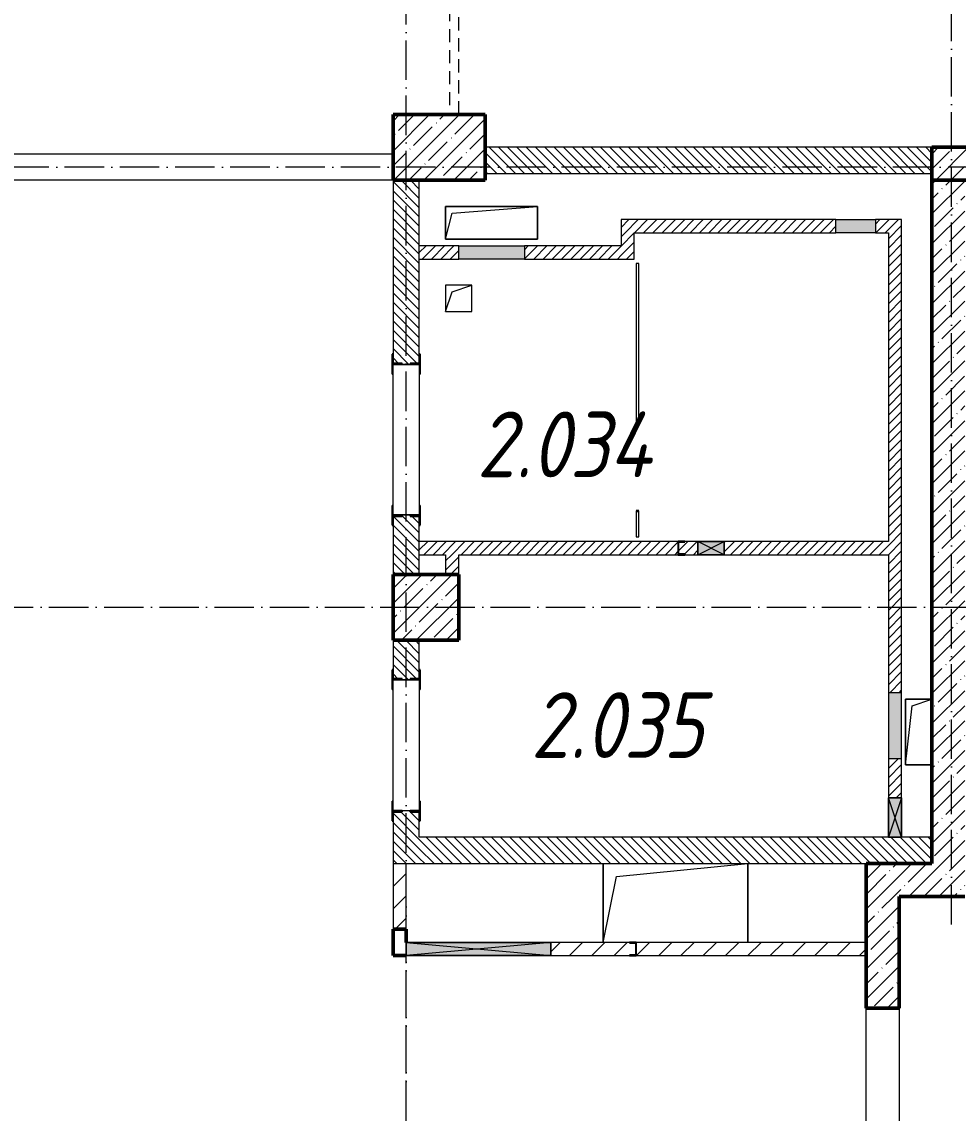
# Model space of a CAD drawing. Header units: millimetres. Extents: x 2294 to 908349, y -83289 to 219220.
# Drawn here: x 97988 to 105113, y 54106 to 62411 of the extents above; entities that cross this region are included whole.
import ezdxf

# ---------------------------------------------------------------- set-up
doc = ezdxf.new("R2010")
doc.units = ezdxf.units.MM
doc.linetypes.add('200_ШТРИХ_ш1п0_6_', pattern=[160, 100, -60])
doc.linetypes.add('50_200_ШТРИХ_1Т_ш5_п1_п1_', pattern=[700, 500, -100, 0, -100])
for name, color, linetype, lineweight in [('A-DETL-____-OTLN-3', 7, '200_ШТРИХ_ш1п0_6_', 9), ('A-DETL-GENF-OTLN', 7, 'Continuous', 9), ('A-DOOR-OPNG-MCUT', 7, 'Continuous', 35), ('A-FLOR-____-OTLN', 7, 'Continuous', 9), ('A-GENM-____-MCUT', 7, 'Continuous', 25), ('A-GENM-____-OTLN', 7, 'Continuous', 9), ('A-GENM-____-OTLN-1', 7, 'Continuous', 25), ('A-GLAZ-____-OTLN', 7, 'Continuous', 9), ('A-WALL-____-MCUT', 7, 'Continuous', 13), ('A-WALL-____-MCUT-2', 7, 'Continuous', 50), ('A-WALL-____-OTLN', 7, 'Continuous', 9), ('A-WALL-____-PATT-1', 7, 'Continuous', 9), ('A-WALL-FNSH-MCUT-1', 7, 'Continuous', 9), ('I-WALL-____-OTLN', 7, 'Continuous', 9), ('S-COLS-____-MCUT', 7, 'Continuous', 50), ('S-COLS-____-OTLN', 7, 'Continuous', 9), ('S-GRID-____-OTLN-1', 7, '50_200_ШТРИХ_1Т_ш5_п1_п1_', 9), ('Марки помещений', 7, 'Continuous', 9)]:
    doc.layers.add(name, color=color, linetype=linetype, lineweight=lineweight)
doc.layers.add('A-DOOR-____-OTLN-1', color=7, linetype='Continuous', lineweight=9, true_color=0xffffff)
doc.styles.add('ISOCPEUR_I_2', font='isocpeui.ttf', dxfattribs={"width": 0.85, "height": 2.3})
pattern_1 = [(135, (7562.787, 6025.276), (-35.35534, -35.35534), [])]
pattern_2 = [(45, (7562.787, 6025.276), (-35.35534, 35.35534), [])]
pattern_3 = [(45, (7562.79, 6025.28), (-84.85281, 84.85281), [])]
pattern_4 = [(45, (7562.79, 6025.28), (-114.04925, 114.04925), []), (45, (7676.84, 6025.28), (-114.04925, 114.04925), [201.612, -40.322, 3.353, -36.97])]

# ---------------------------------------------------------------- blocks, each defined once
blk = doc.blocks.new('BSC_Колонна _Прямоугольная - 500х700-V110-АР1_План отверстий 2 этажа в осях 1-64_Ю-ЯЯ')
at = {"layer": 'S-COLS-____-OTLN'}
h = blk.add_hatch(dxfattribs=at)
h.set_pattern_fill('FP_123', color=256, style=0, pattern_type=2)
h.set_pattern_definition([(315, (-55431.04, 93600), (114.04925, 114.04925), []), (315, (-55431.04, 93485.95), (114.04925, 114.04925), [201.613, -40.323, 3.353, -36.97])])
h.paths.add_polyline_path([(-250, 350), (-250, -350), (250, -350), (250, 350)], flags=0)
at = {"layer": 'S-COLS-____-MCUT'}
for p, q in [((250, 350), (-250, 350)), ((-250, 350), (-250, -350)), ((250, -350), (250, 350)), ((-250, -350), (250, -350))]:
    blk.add_line(p, q, dxfattribs=at)
blk = doc.blocks.new('BSC_Колонна _Прямоугольная - 500х500-V147-АР1_План отверстий 2 этажа в осях 1-64_Ю-ЯЯ')
at = {"layer": 'S-COLS-____-OTLN'}
h = blk.add_hatch(dxfattribs=at)
h.set_pattern_fill('FP_160', color=256, style=0, pattern_type=2)
h.set_pattern_definition([(45, (-93500, -51931.04), (-114.04925, 114.04925), []), (45, (-93385.95, -51931.04), (-114.04925, 114.04925), [201.613, -40.323, 3.353, -36.97])])
h.paths.add_polyline_path([(-250, -250), (250, -250), (250, 250), (-250, 250)], flags=0)
at = {"layer": 'S-COLS-____-MCUT'}
for p, q in [((250, 250), (-250, 250)), ((-250, 250), (-250, -250)), ((250, -250), (250, 250)), ((-250, -250), (250, -250))]:
    blk.add_line(p, q, dxfattribs=at)
blk = doc.blocks.new('DOR_ДУ_распашная__1Ст_Прямоугольная_ШЕР - Вн_650х2100h_Кабинки С_у-19996353-АР1_План отверстий 2 этажа в осях 1-64_Ю-ЯЯ')
at = {"layer": 'A-DOOR-OPNG-MCUT'}
for p, q in [((-325, 10), (-325, -10)), ((325, -10), (325, 10))]:
    blk.add_line(p, q, dxfattribs=at)
blk = doc.blocks.new('154_Фахверк_СКБ_Швеллер - Тип_100_3960-28318856-АР1_План отверстий 2 этажа в осях 1-64_Ю-ЯЯ')
at = {"layer": 'A-GENM-____-MCUT'}
for p, q in [((175, 50), (125, 50)), ((125, 50), (125, -50)), ((128, 47), (175, 47)), ((128, -47), (128, 47)), ((175, 47), (175, 50)), ((125, -50), (175, -50)), ((175, -47), (128, -47)), ((175, -50), (175, -47))]:
    blk.add_line(p, q, dxfattribs=at)
blk = doc.blocks.new('154_Фахверк_СКБ_Швеллер - Тип_100_3960-28331862-АР1_План отверстий 2 этажа в осях 1-64_Ю-ЯЯ')
at = {"layer": 'A-GENM-____-MCUT'}
for p, q in [((175, 50), (125, 50)), ((125, 50), (125, -50)), ((128, 47), (175, 47)), ((128, -47), (128, 47)), ((175, 47), (175, 50)), ((125, -50), (175, -50)), ((175, -47), (128, -47)), ((175, -50), (175, -47))]:
    blk.add_line(p, q, dxfattribs=at)
blk = doc.blocks.new('154_Стойка_СКБ_Уголок - СМ-2180_200-28268025-АР1_План отверстий 2 этажа в осях 1-64_Ю-ЯЯ')
at = {"layer": 'A-GENM-____-MCUT'}
for p, q in [((125, 156), (125, 81)), ((200, 156), (125, 156)), ((131, 81), (131, 150)), ((131, 150), (200, 150)), ((200, 150), (200, 156)), ((125, 81), (131, 81)), ((131, 19), (125, 19)), ((125, 19), (125, -56)), ((131, -50), (131, 19)), ((125, -56), (200, -56)), ((200, -50), (131, -50)), ((200, -56), (200, -50))]:
    blk.add_line(p, q, dxfattribs=at)
blk = doc.blocks.new('Стойка_Влож_Полоса боковая - Полоса-28213942-АР1_План отверстий 2 этажа в осях 1-64_Ю-ЯЯ')
at = {"layer": 'A-GENM-____-OTLN'}
for p, q in [((-5, 60), (0, 60)), ((-5, -60), (-5, 60)), ((0, -60), (-5, -60))]:
    blk.add_line(p, q, dxfattribs=at)
blk = doc.blocks.new('Стойка_Влож_Уголок_Опорный - Уголок-28213941-АР1_План отверстий 2 этажа в осях 1-64_Ю-ЯЯ')
at = {"layer": 'A-GENM-____-OTLN'}
for p, q in [((-212, -6), (-212, 0)), ((0, 0), (0, -6)), ((-212, -75), (-212, -6)), ((-212, -6), (-206, -6)), ((-212, -75), (-206, -75)), ((-6, -6), (0, -6)), ((-6, -75), (0, -75)), ((0, -6), (0, -75))]:
    blk.add_line(p, q, dxfattribs=at)
blk = doc.blocks.new('AR_Отверстие Ниша - Лючок-32401671-АР1_План отверстий 2 этажа в осях 1-64_Ю-ЯЯ')
at = {"layer": 'A-GLAZ-____-OTLN'}
blk.add_hatch(color=256, dxfattribs=at).paths.add_polyline_path([(250, -50), (250, 50), (-250, 50), (-250, -50)], flags=0)
for p, q in [((250, 50), (-250, 50)), ((-250, 50), (-250, -50)), ((250, -50), (250, 50)), ((-250, -50), (250, -50))]:
    blk.add_line(p, q, dxfattribs=at)
blk = doc.blocks.new('AR_Отверстие Ниша - Лючок-32401647-АР1_План отверстий 2 этажа в осях 1-64_Ю-ЯЯ')
at = {"layer": 'A-GLAZ-____-OTLN'}
blk.add_hatch(color=256, dxfattribs=at).paths.add_polyline_path([(150, 50), (-150, 50), (-150, -50), (150, -50)], flags=0)
for p, q in [((-150, 50), (150, 50)), ((-150, -50), (-150, 50)), ((150, 50), (150, -50)), ((150, -50), (-150, -50))]:
    blk.add_line(p, q, dxfattribs=at)
blk = doc.blocks.new('AR_Отверстие Ниша - Лючок-32401869-АР1_План отверстий 2 этажа в осях 1-64_Ю-ЯЯ')
at = {"layer": 'A-GLAZ-____-OTLN'}
blk.add_hatch(color=256, dxfattribs=at).paths.add_polyline_path([(250, 50), (-250, 50), (-250, -50), (250, -50)], flags=0)
for p, q in [((-250, 50), (250, 50)), ((-250, -50), (-250, 50)), ((250, 50), (250, -50)), ((250, -50), (-250, -50))]:
    blk.add_line(p, q, dxfattribs=at)
blk = doc.blocks.new('AR_Отверстие прямоугольное _в плите_ - AR_Отверстие прямоугольное _в плите_-30459207-АР1_План отверстий 2 этажа в осях 1-64_Ю-ЯЯ')
at = {"layer": 'A-GENM-____-OTLN'}
for p, q in [((100, 100), (-100, 100)), ((-100, 100), (-100, -100)), ((-50, 50), (100, 100)), ((100, -100), (100, 100)), ((-100, -100), (-50, 50)), ((-100, -100), (100, -100))]:
    blk.add_line(p, q, dxfattribs=at)
blk = doc.blocks.new('AR_Отверстие прямоугольное _в плите_ - AR_Отверстие прямоугольное _в плите_-30229458-АР1_План отверстий 2 этажа в осях 1-64_Ю-ЯЯ')
at = {"layer": 'A-GENM-____-OTLN'}
for p, q in [((100, 250), (-100, 250)), ((-100, 250), (-100, -250)), ((-50, 200), (100, 250)), ((-100, -250), (-50, 200)), ((-100, -250), (100, -250))]:
    blk.add_line(p, q, dxfattribs=at)
blk = doc.blocks.new('AR_Отверстие прямоугольное _в плите_ - AR_Отверстие прямоугольное _в плите_-30459221-АР1_План отверстий 2 этажа в осях 1-64_Ю-ЯЯ')
at = {"layer": 'A-GENM-____-OTLN'}
for p, q in [((350, 125), (-350, 125)), ((-350, 125), (-350, -125)), ((-300, 75), (350, 125)), ((350, -125), (350, 125)), ((-350, -125), (-300, 75)), ((-350, -125), (350, -125))]:
    blk.add_line(p, q, dxfattribs=at)
blk = doc.blocks.new('AR_Отверстие прямоугольное _в плите_ - AR_Отверстие прямоугольное _в плите_-30552682-АР1_План отверстий 2 этажа в осях 1-64_Ю-ЯЯ')
at = {"layer": 'A-GENM-____-OTLN'}
for p, q in [((-550, 300), (-550, -300)), ((-450, 200), (550, 300)), ((550, -300), (550, 300)), ((-550, -300), (-450, 200))]:
    blk.add_line(p, q, dxfattribs=at)
blk = doc.blocks.new('AR_Отверстие прямоугольное _в стене__БезПР - AR_Отверстие прямоугольное _в стене__БезПР-36427953-АР1_План отверстий 2 этажа в осях 1-64_Ю-ЯЯ')
at = {"layer": 'A-GLAZ-____-OTLN'}
blk.add_hatch(color=256, dxfattribs=at).paths.add_polyline_path([(100, 50), (-100, 50), (-100, -50), (100, -50)], flags=0)
at = {"layer": 'A-DETL-GENF-OTLN'}
for p, q in [((-100, -50), (-100, 50)), ((-100, 50), (100, 50)), ((100, 50), (-100, -50)), ((-100, 50), (100, -50)), ((100, 50), (-100, 50)), ((-100, 50), (-100, -50)), ((100, 50), (100, -50)), ((100, -50), (100, 50)), ((100, -50), (-100, -50)), ((-100, -50), (100, -50))]:
    blk.add_line(p, q, dxfattribs=at)
blk = doc.blocks.new('AR_Отверстие прямоугольное _в стене__БезПР - AR_Отверстие прямоугольное _в стене__БезПР-36789536-АР1_План отверстий 2 этажа в осях 1-64_Ю-ЯЯ')
at = {"layer": 'A-GLAZ-____-OTLN'}
blk.add_hatch(color=256, dxfattribs=at).paths.add_polyline_path([(150, 50), (-150, 50), (-150, -50), (150, -50)], flags=0)
at = {"layer": 'A-DETL-GENF-OTLN'}
for p, q in [((-150, -50), (-150, 50)), ((-150, 50), (150, 50)), ((150, 50), (-150, -50)), ((-150, 50), (150, -50)), ((150, 50), (-150, 50)), ((-150, 50), (-150, -50)), ((150, 50), (150, -50)), ((150, -50), (150, 50)), ((150, -50), (-150, -50)), ((-150, -50), (150, -50))]:
    blk.add_line(p, q, dxfattribs=at)
blk = doc.blocks.new('BSC_Колонна _Прямоугольная1 - 200х100 _металл_-V206-АР1_План отверстий 2 этажа в осях 1-64_Ю-ЯЯ')
at = {"layer": 'S-COLS-____-MCUT'}
for p, q in [((0, 50), (-100, 50)), ((-100, 50), (-100, -50)), ((100, -50), (100, 50)), ((-100, -50), (100, -50))]:
    blk.add_line(p, q, dxfattribs=at)
blk = doc.blocks.new('AR_Отверстие прямоугольное _в стене_ - AR_Отверстие прямоугольное _в стене__ОВ-36943067-АР1_План отверстий 2 этажа в осях 1-64_Ю-ЯЯ')
at = {"layer": 'A-GLAZ-____-OTLN'}
blk.add_hatch(color=256, dxfattribs=at).paths.add_polyline_path([(550, -50), (550, 50), (-550, 50), (-550, -50)], flags=0)
at = {"layer": 'A-DETL-GENF-OTLN'}
for p, q in [((-550, -50), (-550, 50)), ((-550, 50), (550, 50)), ((550, 50), (-550, -50)), ((-550, 50), (550, -50)), ((550, 50), (-550, 50)), ((-550, 50), (-550, -50)), ((550, 50), (550, -50)), ((550, -50), (550, 50)), ((550, -50), (-550, -50)), ((-550, -50), (550, -50))]:
    blk.add_line(p, q, dxfattribs=at)
blk = doc.blocks.new('2floor')
at = {"layer": 'A-WALL-____-PATT-1'}
h = blk.add_hatch(dxfattribs=at)
h.set_pattern_fill('FP_6', color=256, style=0, pattern_type=2)
h.set_pattern_definition(pattern_1)
h.paths.add_polyline_path([(104912.8, 61256.3), (104912.8, 61456.3), (101512.8, 61456.3), (101512.8, 61256.3), (102992.6, 61256.3)], flags=0)
h = blk.add_hatch(dxfattribs=at)
h.set_pattern_fill('FP_13', color=256, style=0, pattern_type=2)
h.set_pattern_definition(pattern_4)
h.paths.add_polyline_path([(108312.8, 61206.3), (108312.8, 61456.3), (104912.8, 61456.3), (104912.8, 61206.3), (106527.6, 61206.3)], flags=0)
h = blk.add_hatch(dxfattribs=at)
h.set_pattern_fill('FP_6', color=256, style=0, pattern_type=2)
h.set_pattern_definition(pattern_1)
h.paths.add_polyline_path([(101012.8, 58206.3), (101012.8, 58650.3), (100943.8, 58650.3), (100943.8, 58656.3), (100881.8, 58656.3), (100881.8, 58650.3), (100812.8, 58650.3), (100812.8, 58206.3)], flags=0)
h.paths.add_polyline_path([(100943.8, 59806.3), (100943.8, 59812.3), (101012.8, 59812.3), (101012.8, 61206.3), (100812.8, 61206.3), (100812.8, 59812.3), (100881.8, 59812.3), (100881.8, 59806.3)], flags=0)
h = blk.add_hatch(dxfattribs=at)
h.set_pattern_fill('FP_13', color=256, style=0, pattern_type=2)
h.set_pattern_definition(pattern_4)
h.paths.add_polyline_path([(105162.8, 56006.3), (105162.8, 61206.3), (104912.8, 61206.3), (104912.8, 56006.3)], flags=0)
h = blk.add_hatch(dxfattribs=at)
h.set_pattern_fill('FP_5', color=256, style=0, pattern_type=2)
h.set_pattern_definition(pattern_2)
h.paths.add_polyline_path([(104482.8, 60806.3), (104582.8, 60806.3), (104582.8, 60906.3), (104482.8, 60906.3), (104482.8, 60901.2)], flags=0)
h.paths.add_polyline_path([(102647.8, 60806.3), (104182.8, 60806.3), (104182.8, 60906.3), (102547.8, 60906.3), (102547.8, 60806.3)], flags=0)
h = blk.add_hatch(dxfattribs=at)
h.set_pattern_fill('FP_5', color=256, style=0, pattern_type=2)
h.set_pattern_definition(pattern_2)
h.paths.add_polyline_path([(104669.5, 56506.3), (104682.8, 56506.3), (104682.8, 56806.3), (104582.8, 56806.3), (104582.8, 56506.3), (104668.8, 56506.3)], flags=0)
h.paths.add_polyline_path([(104582.8, 57306.3), (104682.8, 57306.3), (104682.8, 60906.3), (104582.8, 60906.3), (104582.8, 58356.3)], flags=0)
h = blk.add_hatch(dxfattribs=at)
h.set_pattern_fill('FP_5', color=256, style=0, pattern_type=2)
h.set_pattern_definition(pattern_2)
h.paths.add_polyline_path([(102647.8, 60606.3), (102647.8, 60806.3), (102547.8, 60806.3), (102547.8, 60606.3)], flags=0)
h = blk.add_hatch(dxfattribs=at)
h.set_pattern_fill('FP_5', color=256, style=0, pattern_type=2)
h.set_pattern_definition(pattern_2)
h.paths.add_polyline_path([(101312.8, 60606.3), (101312.8, 60706.3), (101012.8, 60706.3), (101012.8, 60606.3)], flags=0)
h.paths.add_polyline_path([(102547.8, 60606.3), (102547.8, 60706.3), (101812.8, 60706.3), (101812.8, 60606.3)], flags=0)
h = blk.add_hatch(dxfattribs=at)
h.set_pattern_fill('FP_5', color=256, style=0, pattern_type=2)
h.set_pattern_definition(pattern_2)
h.paths.add_polyline_path([(103332.8, 58356.3), (104582.8, 58356.3), (104582.8, 58456.3), (103332.8, 58456.3), (103332.8, 58418.1)], flags=0)
h.paths.add_polyline_path([(101212.8, 58356.3), (102982.8, 58356.3), (102982.8, 58456.3), (101012.8, 58456.3), (101012.8, 58356.3)], flags=0)
h.paths.add_polyline_path([(103132.8, 58356.3), (103132.8, 58456.3), (103032.8, 58456.3), (103032.8, 58453.3), (102985.8, 58453.3), (102985.8, 58359.3), (103032.8, 58359.3), (103032.8, 58356.3)], flags=0)
h = blk.add_hatch(dxfattribs=at)
h.set_pattern_fill('FP_5', color=256, style=0, pattern_type=2)
h.set_pattern_definition(pattern_2)
h.paths.add_polyline_path([(101212.8, 58206.3), (101312.8, 58206.3), (101312.8, 58356.3), (101212.8, 58356.3)], flags=0)
h = blk.add_hatch(dxfattribs=at)
h.set_pattern_fill('FP_6', color=256, style=0, pattern_type=2)
h.set_pattern_definition(pattern_1)
h.paths.add_polyline_path([(101012.8, 56006.3), (101012.8, 56400.3), (100943.8, 56400.3), (100943.8, 56406.3), (100881.8, 56406.3), (100881.8, 56400.3), (100812.8, 56400.3), (100812.8, 56006.3)], flags=0)
h.paths.add_polyline_path([(100881.8, 57406.3), (100943.8, 57406.3), (100943.8, 57412.3), (101012.8, 57412.3), (101012.8, 57706.3), (100812.8, 57706.3), (100812.8, 57412.3), (100881.8, 57412.3)], flags=0)
h = blk.add_hatch(dxfattribs=at)
h.set_pattern_fill('FP_6', color=256, style=0, pattern_type=2)
h.set_pattern_definition(pattern_1)
h.paths.add_polyline_path([(102992.6, 56006.3), (104912.8, 56006.3), (104912.8, 56206.3), (101012.8, 56206.3), (101012.8, 56006.3)], flags=0)
h = blk.add_hatch(dxfattribs=at)
h.set_pattern_fill('FP_4', color=256, style=0, pattern_type=2)
h.set_pattern_definition(pattern_3)
h.paths.add_polyline_path([(100812.8, 55506.3), (100912.8, 55506.3), (100912.8, 56006.3), (100812.8, 56006.3)], flags=0)
h = blk.add_hatch(dxfattribs=at)
h.set_pattern_fill('FP_13', color=256, style=0, pattern_type=2)
h.set_pattern_definition(pattern_4)
h.paths.add_polyline_path([(105162.8, 55756.3), (105162.8, 56006.3), (104412.8, 56006.3), (104412.8, 55756.3), (104662.8, 55756.3)], flags=0)
h = blk.add_hatch(dxfattribs=at)
h.set_pattern_fill('FP_13', color=256, style=0, pattern_type=2)
h.set_pattern_definition(pattern_4)
h.paths.add_polyline_path([(104662.8, 53106.3), (104662.8, 53306.3), (104412.8, 53306.3), (104412.8, 53106.3)], flags=0)
h.paths.add_polyline_path([(104412.8, 54906.3), (104662.8, 54906.3), (104662.8, 55756.3), (104412.8, 55756.3)], flags=0)
h = blk.add_hatch(dxfattribs=at)
h.set_pattern_fill('FP_4', color=256, style=0, pattern_type=2)
h.set_pattern_definition(pattern_3)
h.paths.add_polyline_path([(104412.8, 55306.3), (104412.8, 55406.3), (102662.8, 55406.3), (102662.8, 55306.3), (102992.6, 55306.3)], flags=0)
h.paths.add_polyline_path([(102612.8, 55306.3), (102612.8, 55309.3), (102659.8, 55309.3), (102659.8, 55403.3), (102612.8, 55403.3), (102612.8, 55406.3), (102012.8, 55406.3), (102012.8, 55306.3)], flags=0)
at = {"layer": 'A-DETL-____-OTLN-3'}
for p, q in [((101242.8, 67156.3), (101242.8, 61706.3)), ((101312.8, 61706.3), (101312.8, 67156.3))]:
    blk.add_line(p, q, dxfattribs=at)
at = {"layer": 'A-FLOR-____-OTLN'}
for p, q in [((101212.8, 61006.3), (101912.8, 61006.3)), ((101212.8, 60756.3), (101212.8, 61006.3)), ((101912.8, 61006.3), (101912.8, 60756.3)), ((101912.8, 60756.3), (101212.8, 60756.3)), ((104712.8, 57256.3), (104912.8, 57256.3)), ((104712.8, 56756.3), (104712.8, 57256.3)), ((104912.8, 56756.3), (104712.8, 56756.3)), ((102412.8, 55406.3), (102412.8, 56006.3)), ((103512.8, 56006.3), (103512.8, 55406.3))]:
    blk.add_line(p, q, dxfattribs=at)
at = {"layer": 'A-WALL-____-MCUT'}
for p, q in [((104912.8, 61456.3), (101512.8, 61456.3)), ((101512.8, 61256.3), (104912.8, 61256.3)), ((100812.8, 61206.3), (100812.8, 59881.3)), ((101012.8, 59881.3), (101012.8, 61206.3)), ((100881.8, 59806.3), (100943.8, 59806.3)), ((100943.8, 58656.3), (100881.8, 58656.3)), ((100812.8, 58581.3), (100812.8, 58206.3)), ((101012.8, 58206.3), (101012.8, 58581.3)), ((100812.8, 57706.3), (100812.8, 57481.3)), ((101012.8, 57481.3), (101012.8, 57706.3)), ((100881.8, 57406.3), (100943.8, 57406.3)), ((100943.8, 56406.3), (100881.8, 56406.3)), ((100812.8, 56331.3), (100812.8, 56006.3)), ((101012.8, 56206.3), (101012.8, 56331.3)), ((104582.8, 56206.3), (101012.8, 56206.3)), ((104912.8, 56206.3), (104682.8, 56206.3)), ((100812.8, 56006.3), (104412.8, 56006.3))]:
    blk.add_line(p, q, dxfattribs=at)
at = {"layer": 'A-WALL-____-MCUT-2'}
for p, q in [((104912.8, 61456.3), (104912.8, 56006.3)), ((108312.8, 61456.3), (104912.8, 61456.3)), ((104912.8, 61206.3), (108312.8, 61206.3)), ((104412.8, 56006.3), (104412.8, 54906.3)), ((104912.8, 56006.3), (104412.8, 56006.3)), ((104662.8, 54906.3), (104662.8, 55756.3)), ((104662.8, 55756.3), (105162.8, 55756.3)), ((104412.8, 54906.3), (104662.8, 54906.3))]:
    blk.add_line(p, q, dxfattribs=at)
at = {"layer": 'A-WALL-____-OTLN'}
for p, q in [((104412.8, 53306.3), (104412.8, 54906.3)), ((104662.8, 54906.3), (104662.8, 53306.3))]:
    blk.add_line(p, q, dxfattribs=at)
at = {"layer": 'A-WALL-FNSH-MCUT-1'}
for p, q in [((104182.8, 60906.3), (102547.8, 60906.3)), ((102547.8, 60906.3), (102547.8, 60706.3)), ((104682.8, 60906.3), (104482.8, 60906.3)), ((104682.8, 57306.3), (104682.8, 60906.3)), ((102647.8, 60806.3), (104182.8, 60806.3)), ((102647.8, 60606.3), (102647.8, 60806.3)), ((104482.8, 60806.3), (104582.8, 60806.3)), ((104582.8, 60806.3), (104582.8, 58456.3)), ((101312.8, 60706.3), (101012.8, 60706.3)), ((102547.8, 60706.3), (101812.8, 60706.3)), ((101012.8, 60606.3), (101312.8, 60606.3)), ((101812.8, 60606.3), (102647.8, 60606.3)), ((102662.8, 60571.3), (102662.8, 59341.3)), ((102682.8, 60571.3), (102662.8, 60571.3)), ((102682.8, 59341.3), (102682.8, 60571.3)), ((102662.8, 58691.3), (102662.8, 58491.3)), ((102682.8, 58491.3), (102682.8, 58691.3)), ((102662.8, 58491.3), (102682.8, 58491.3)), ((102982.8, 58456.3), (101012.8, 58456.3)), ((103132.8, 58456.3), (103032.8, 58456.3)), ((104582.8, 58456.3), (103332.8, 58456.3)), ((101012.8, 58356.3), (101212.8, 58356.3)), ((101212.8, 58356.3), (101212.8, 58206.3)), ((101312.8, 58356.3), (102982.8, 58356.3)), ((101312.8, 58206.3), (101312.8, 58356.3)), ((103032.8, 58356.3), (103132.8, 58356.3)), ((103332.8, 58356.3), (104582.8, 58356.3)), ((104582.8, 58356.3), (104582.8, 57306.3)), ((104582.8, 56806.3), (104582.8, 56506.3)), ((104682.8, 56506.3), (104682.8, 56806.3)), ((100812.8, 56006.3), (100812.8, 55506.3)), ((100912.8, 55506.3), (100912.8, 56006.3)), ((102612.8, 55406.3), (102012.8, 55406.3)), ((104412.8, 55406.3), (102662.8, 55406.3)), ((104412.8, 55306.3), (104412.8, 55406.3)), ((102012.8, 55306.3), (102612.8, 55306.3)), ((102662.8, 55306.3), (104412.8, 55306.3))]:
    blk.add_line(p, q, dxfattribs=at)
at = {"layer": 'I-WALL-____-OTLN'}
for p, q in [((96812.8, 61406.3), (100812.8, 61406.3)), ((100812.8, 61206.3), (96812.8, 61206.3)), ((100812.8, 58656.3), (100812.8, 59806.3)), ((101012.8, 59806.3), (101012.8, 58656.3)), ((100812.8, 56406.3), (100812.8, 57406.3)), ((101012.8, 57406.3), (101012.8, 56406.3))]:
    blk.add_line(p, q, dxfattribs=at)
at = {"layer": 'A-DOOR-____-OTLN-1', "rotation": 90}
blk.add_blockref('DOR_ДУ_распашная__1Ст_Прямоугольная_ШЕР - Вн_650х2100h_Кабинки С_у-19996353-АР1_План отверстий 2 этажа в осях 1-64_Ю-ЯЯ', (102672.8, 59016.3), dxfattribs=at)
at = {"layer": 'A-GENM-____-OTLN'}
for name, p in [('AR_Отверстие прямоугольное _в плите_ - AR_Отверстие прямоугольное _в плите_-30459221-АР1_План отверстий 2 этажа в осях 1-64_Ю-ЯЯ', (101562.8, 60881.3)), ('AR_Отверстие прямоугольное _в плите_ - AR_Отверстие прямоугольное _в плите_-30459207-АР1_План отверстий 2 этажа в осях 1-64_Ю-ЯЯ', (101312.8, 60306.3)), ('Стойка_Влож_Уголок_Опорный - Уголок-28213941-АР1_План отверстий 2 этажа в осях 1-64_Ю-ЯЯ', (101018.8, 59806.3)), ('Стойка_Влож_Уголок_Опорный - Уголок-28213941-АР1_План отверстий 2 этажа в осях 1-64_Ю-ЯЯ', (101018.8, 57406.3)), ('AR_Отверстие прямоугольное _в плите_ - AR_Отверстие прямоугольное _в плите_-30229458-АР1_План отверстий 2 этажа в осях 1-64_Ю-ЯЯ', (104812.8, 57006.3)), ('AR_Отверстие прямоугольное _в плите_ - AR_Отверстие прямоугольное _в плите_-30552682-АР1_План отверстий 2 этажа в осях 1-64_Ю-ЯЯ', (102962.8, 55706.3))]:
    blk.add_blockref(name, p, dxfattribs=at)
for name, p, rotation in [('Стойка_Влож_Полоса боковая - Полоса-28213942-АР1_План отверстий 2 этажа в осях 1-64_Ю-ЯЯ', (100912.8, 59806.3), 89.99999999999991), ('Стойка_Влож_Уголок_Опорный - Уголок-28213941-АР1_План отверстий 2 этажа в осях 1-64_Ю-ЯЯ', (100806.8, 58656.3), 180), ('Стойка_Влож_Полоса боковая - Полоса-28213942-АР1_План отверстий 2 этажа в осях 1-64_Ю-ЯЯ', (100912.8, 58656.3), 269.9999999999999), ('Стойка_Влож_Полоса боковая - Полоса-28213942-АР1_План отверстий 2 этажа в осях 1-64_Ю-ЯЯ', (100912.8, 57406.3), 89.99999999999991), ('Стойка_Влож_Уголок_Опорный - Уголок-28213941-АР1_План отверстий 2 этажа в осях 1-64_Ю-ЯЯ', (100806.8, 56406.3), 180)]:
    blk.add_blockref(name, p, dxfattribs=dict(at, rotation=rotation))
at = {"layer": 'A-GENM-____-OTLN-1'}
for name, p, rotation in [('154_Стойка_СКБ_Уголок - СМ-2180_200-28268025-АР1_План отверстий 2 этажа в осях 1-64_Ю-ЯЯ', (100962.8, 59681.3), 89.9999999999999), ('154_Стойка_СКБ_Уголок - СМ-2180_200-28268025-АР1_План отверстий 2 этажа в осях 1-64_Ю-ЯЯ', (100862.8, 58781.3), 269.9999999999999), ('154_Стойка_СКБ_Уголок - СМ-2180_200-28268025-АР1_План отверстий 2 этажа в осях 1-64_Ю-ЯЯ', (100962.8, 57281.3), 89.9999999999999), ('154_Стойка_СКБ_Уголок - СМ-2180_200-28268025-АР1_План отверстий 2 этажа в осях 1-64_Ю-ЯЯ', (100862.8, 56531.3), 269.9999999999999), ('154_Фахверк_СКБ_Швеллер - Тип_100_3960-28318856-АР1_План отверстий 2 этажа в осях 1-64_Ю-ЯЯ', (102787.8, 55356.3), 180)]:
    blk.add_blockref(name, p, dxfattribs=dict(at, rotation=rotation))
blk.add_blockref('154_Фахверк_СКБ_Швеллер - Тип_100_3960-28331862-АР1_План отверстий 2 этажа в осях 1-64_Ю-ЯЯ', (102857.8, 58406.3), dxfattribs=at)
at = {"layer": 'A-GLAZ-____-OTLN'}
for name, p, rotation in [('AR_Отверстие Ниша - Лючок-32401647-АР1_План отверстий 2 этажа в осях 1-64_Ю-ЯЯ', (104332.8, 60856.3), 180), ('AR_Отверстие Ниша - Лючок-32401869-АР1_План отверстий 2 этажа в осях 1-64_Ю-ЯЯ', (101562.8, 60656.3), 180), ('AR_Отверстие прямоугольное _в стене__БезПР - AR_Отверстие прямоугольное _в стене__БезПР-36427953-АР1_План отверстий 2 этажа в осях 1-64_Ю-ЯЯ', (103232.8, 58406.3), 180), ('AR_Отверстие Ниша - Лючок-32401671-АР1_План отверстий 2 этажа в осях 1-64_Ю-ЯЯ', (104632.8, 57056.3), 270), ('AR_Отверстие прямоугольное _в стене__БезПР - AR_Отверстие прямоугольное _в стене__БезПР-36789536-АР1_План отверстий 2 этажа в осях 1-64_Ю-ЯЯ', (104632.8, 56356.3), 270)]:
    blk.add_blockref(name, p, dxfattribs=dict(at, rotation=rotation))
blk.add_blockref('AR_Отверстие прямоугольное _в стене_ - AR_Отверстие прямоугольное _в стене__ОВ-36943067-АР1_План отверстий 2 этажа в осях 1-64_Ю-ЯЯ', (101462.8, 55356.3), dxfattribs=at)
at = {"layer": 'S-COLS-____-OTLN'}
for name, p, rotation in [('BSC_Колонна _Прямоугольная - 500х700-V110-АР1_План отверстий 2 этажа в осях 1-64_Ю-ЯЯ', (101162.8, 61456.3), 89.9999999999999), ('BSC_Колонна _Прямоугольная1 - 200х100 _металл_-V206-АР1_План отверстий 2 этажа в осях 1-64_Ю-ЯЯ', (100862.8, 55406.3), 270.0000000000001)]:
    blk.add_blockref(name, p, dxfattribs=dict(at, rotation=rotation))
blk.add_blockref('BSC_Колонна _Прямоугольная - 500х500-V147-АР1_План отверстий 2 этажа в осях 1-64_Ю-ЯЯ', (101062.8, 57956.3), dxfattribs=at)
at = {"layer": 'Марки помещений', "char_height": 500, "attachment_point": 1, "style": 'ISOCPEUR_I_2'}
for s, insert, width in [('2.034', (101449.8, 59445.5), 817.721), ('2.035', (101860.9, 57309.4), 785.654)]:
    blk.add_mtext(s, dxfattribs=dict(at, insert=insert, width=width))
blk = doc.blocks.new('3osi')
at = {"layer": 'S-GRID-____-OTLN-1', "color": 251, "ltscale": 0.6, "true_color": 0x636466}
for p, q in [((258933.5, 46006.3), (258933.5, 96918.1)), ((263083.5, 55542), (263083.5, 96918.1)), ((269657.9, 61306.3), (160914.7, 61306.3)), ((234790, 57956.3), (269657.9, 57956.3)), ((258933.5, 1542.7), (258933.5, 55906.2))]:
    blk.add_line(p, q, dxfattribs=at)

msp = doc.modelspace()

# ---------------------------------------------------------------- block references
for name, p in [('3osi', (-158020.7, 0)), ('2floor', (0, 0))]:
    msp.add_blockref(name, p)

doc.saveas('drawing.dxf')
